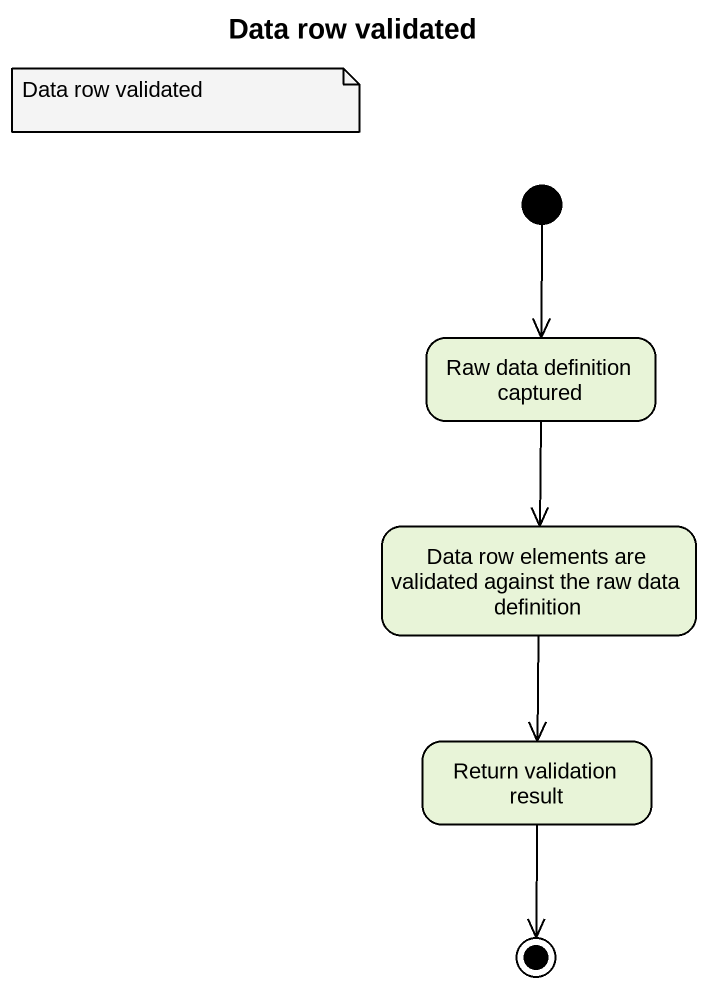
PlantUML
@startuml
title Data row validated
hide empty description
state "Raw data definition captured" as Raw_data_definition_captured
state "Data row elements are validated against the raw data definition" as Data_row_elements_are
state "Return validation result" as Return_validation_result
[*] --> Raw_data_definition_captured
Raw_data_definition_captured --> Data_row_elements_are
Data_row_elements_are --> Return_validation_result
Return_validation_result --> [*]
note as N1
  Data row validated
end note
@enduml
